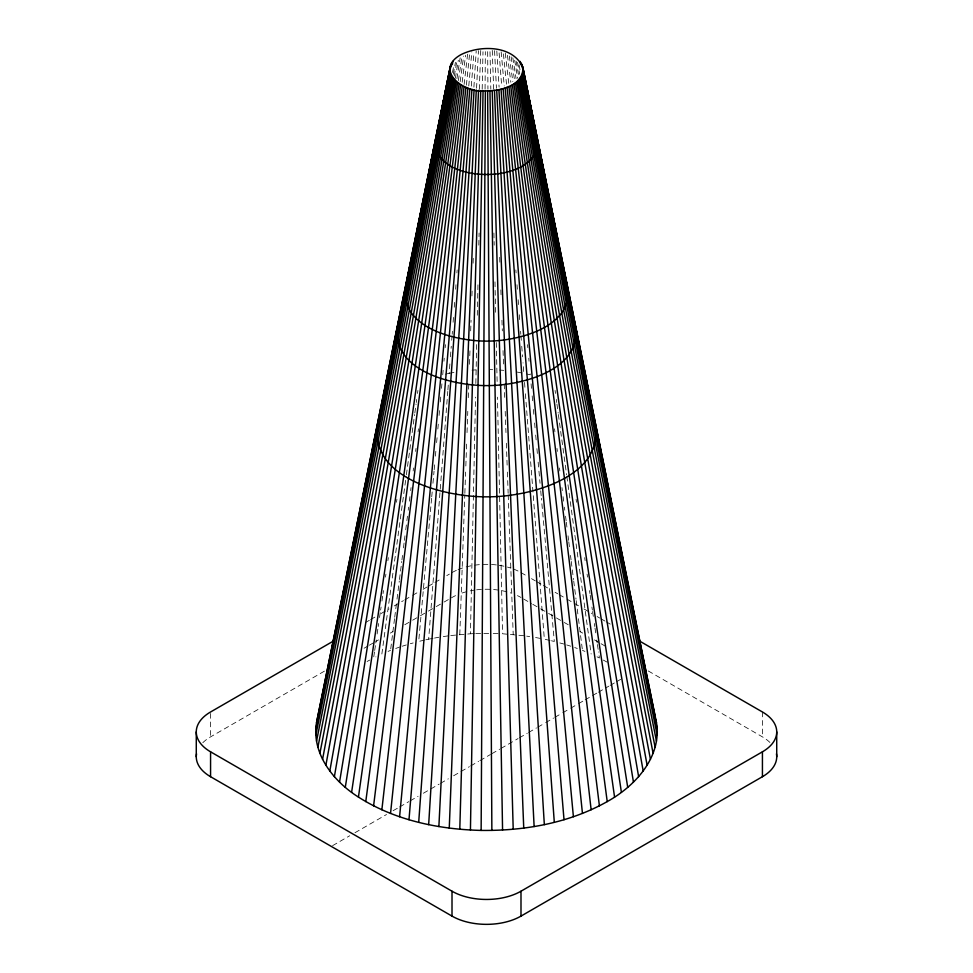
<?xml version="1.0" encoding="UTF-8"?>
<svg xmlns="http://www.w3.org/2000/svg" width="973" height="973" viewBox="0 0 973 973"><rect width="100%" height="100%" fill="white"/><g stroke="black" fill="none" stroke-linecap="round" stroke-linejoin="round"><path stroke-width="0.73" stroke-dasharray="4.87 3.65" d="M485.065 89.115L485.332 51.642M450.767 635.539L470.433 633.776L475.542 397.142M475.833 383.496L476.721 342.545M477.305 315.24L477.998 283.386M478.813 245.16L479.081 233.021M482.182 89.224L482.997 51.727M459.791 634.542L464.802 494.856M464.851 493.335L465.617 472.075M465.836 466.006L466.651 443.226M467.028 432.596L467.794 411.336M468.281 397.677L468.767 384.007M469.473 364.267L469.971 350.608M470.677 330.869L471.054 320.239M471.929 295.938L472.148 289.869M473.097 263.197L473.304 257.322M479.324 89.431L480.723 50.401M476.563 88.239L478.448 50.657M473.9 87.144L476.198 50.985M425.821 639.808L428.667 639.164L447.775 391.45M447.884 389.942L448.468 382.389M445.306 374.204L449.173 373.328L449.976 362.807M450.438 356.799L451.253 346.291M451.715 340.282L452.068 335.77M452.177 334.274L452.409 331.27M453.102 322.258L453.686 314.753M454.257 307.237L454.841 299.733M455.656 289.212L455.996 284.712M456.909 272.89L457.14 269.947M471.309 86.135L473.875 52.907M431.598 498.322L418.694 641.438L424.398 640.137M431.732 496.814L432.28 490.793M432.949 483.265L434.043 471.212M434.177 469.704L434.858 462.175M435.393 456.142L436.074 448.614M436.622 442.581L437.303 435.053M437.838 429.032L438.385 423M439.066 415.471L439.601 409.438M440.283 401.91L440.83 395.889M441.511 388.349L441.912 383.836M442.727 374.8L443.141 370.275M443.956 361.238L444.223 358.222M445.172 347.677L445.452 344.661M468.767 85.928L471.832 51.861M466.383 85.138L469.582 53.916M464.109 84.42L467.709 53.077M390.732 648.869L394.527 618.719M394.722 617.21L396.814 600.633M396.996 599.125L399.283 581.039M399.465 579.531L401.752 561.445M401.934 559.937L402.506 555.413M403.454 547.872L404.221 541.852M404.415 540.343L404.975 535.819M405.741 529.786L406.69 522.258M406.884 520.75L407.456 516.225M408.21 510.193L408.587 507.176M409.353 501.156L409.925 496.631M410.679 490.599L411.056 487.582M413.148 471.005L413.525 467.989M415.617 451.411L416.006 448.395M418.086 431.817L418.475 428.801M462.163 82.267L465.556 55.291M381.866 654.014L406.179 476.296M406.386 474.788L414.62 414.547M414.826 413.039L416.067 404.002M416.274 402.494L416.687 399.477M417.514 393.457L417.916 390.441M460.168 81.683L463.671 56.081M374.471 651.971L373.596 657.967L375.955 656.836M374.702 650.475L375.578 644.491M375.797 642.995L376.235 639.991M377.11 634.007L377.998 628.023M378.217 626.515L378.655 623.523M379.531 617.539L380.419 611.543M380.638 610.047L381.075 607.055M381.951 601.071L382.827 595.075M383.058 593.579L383.496 590.587M385.466 577.111L385.916 574.119M387.886 560.643L388.324 557.651M396.461 502.25L396.911 499.258M458.392 80.577L461.871 56.884M456.909 78.655L460.168 57.808M455.352 78.266L458.319 60.29M454.282 75.991L456.836 61.238M453.309 74.216L455.449 62.345M452.518 72.452L453.904 64.984M365.398 622.586L369.339 620.324M370.652 619.558L375.906 616.529M381.148 613.501L389.018 608.952M394.272 605.924L403.454 600.621M404.768 599.867L411.336 596.072M412.637 595.318L417.891 592.289M423.146 589.261L427.074 586.987M428.388 586.233L433.642 583.192M434.955 582.438L441.511 578.655M446.765 575.627L449.38 574.106M202.81 742.715A48.784 28.156 0 0 1 210.569 736.877L324.727 670.969M364.097 648.237L368.025 645.963M369.339 645.208L374.593 642.18M375.906 641.426L378.521 639.906M390.331 633.095L392.958 631.574M404.768 624.751L411.336 620.969M412.637 620.215L419.205 616.42M420.518 615.666L427.074 611.871M428.388 611.117L434.955 607.334M436.257 606.568L442.824 602.786M444.138 602.032L452.007 597.483A48.784 28.156 0 0 1 455.546 595.634M332.608 845.646L349.696 835.771M354.963 832.73L386.536 814.51M393.104 810.716L398.371 807.675M399.684 806.909L408.891 801.594M410.205 800.84L418.098 796.279M423.364 793.25L439.151 784.129M440.465 783.374L448.358 778.814M453.613 775.773L469.4 766.663M470.713 765.909L478.607 761.348M479.92 760.594L490.441 754.513M491.766 753.759L499.648 749.198M500.973 748.444L518.074 738.568M519.387 737.802L527.281 733.253M528.594 732.487L536.488 727.938M537.801 727.172L544.381 723.377M545.695 722.623L553.588 718.062M554.902 717.308L561.482 713.501M562.795 712.747L569.363 708.952M570.689 708.186L577.257 704.391M578.57 703.637L583.836 700.596M585.15 699.83L596.996 693.007M598.31 692.241L608.83 686.172M610.144 685.406L615.41 682.365M616.724 681.611L620.665 679.336M367.076 661.494L369.691 660.083M388.057 651.411L390.538 650.378M395.707 648.48L399.599 647.057M402.275 646.206L406.313 644.929M410.375 643.7L413.148 642.946M449.173 373.328L454.44 372.331M428.667 639.164L433.046 638.337M434.493 638.069L438.872 637.242M443.323 636.585L449.258 635.71M472.002 370.141L476.125 369.849M470.433 633.776L474.447 633.63M475.785 633.581L481.136 633.387M483.824 633.387L489.176 633.387M489.966 369.594L492.727 369.691M493.202 633.435L499.891 633.678M499.623 370.044L503.746 370.348M523.742 635.71L502.567 633.776L497.458 397.142M526.709 636.147L529.677 636.585M517.247 372.087L523.827 373.328L523.024 362.807M535.588 637.522L541.414 638.616M526.405 373.912L530.273 374.8L529.859 370.275M550.025 640.465L544.333 639.164L525.225 391.45M551.46 640.793L554.306 641.438L541.402 498.322M559.852 642.946L564.012 644.077M566.687 644.929L570.725 646.206M574.702 647.532L577.293 648.48M582.462 650.378L584.943 651.411M597.045 656.836L599.404 657.967L598.529 651.971M603.309 660.083L607.225 662.199M520.993 572.586L526.235 575.627M531.489 578.655L535.43 580.93M536.743 581.684L541.985 584.712M543.299 585.466L549.854 589.261M555.109 592.289L557.736 593.798M559.049 594.564L565.605 598.346M566.918 599.1L578.728 605.924M583.982 608.952L591.852 613.501M597.094 616.529L599.721 618.05M601.034 618.804L604.975 621.078M606.288 621.832L610.217 624.107M523.62 599.003L531.489 603.54M532.803 604.306L539.358 608.089M540.672 608.843L547.24 612.637M548.553 613.391L555.109 617.186M556.422 617.94L562.978 621.723M564.291 622.489L568.232 624.751M580.042 631.574L582.669 633.095M594.479 639.906L599.721 642.934M601.034 643.7L606.288 646.729M648.273 670.969L762.431 736.877A48.784 28.156 0 0 1 770.19 742.715M519.096 64.984L520.482 72.452M517.551 62.345L519.691 74.216M516.164 61.238L518.718 75.991M514.681 60.29L517.648 78.266M512.832 57.808L516.091 78.655M511.129 56.884L514.608 80.577M576.089 499.258L576.539 502.25M584.676 557.651L585.114 560.643M587.084 574.119L587.534 577.111M589.504 590.587L589.942 593.579M590.173 595.075L591.049 601.071M591.925 607.055L592.362 610.047M592.581 611.543L593.469 617.539M594.345 623.523L594.783 626.515M595.002 628.023L595.89 634.007M596.765 639.991L597.203 642.995M597.422 644.491L598.298 650.475M509.329 56.081L512.832 81.683M555.084 390.441L555.486 393.457M556.313 399.477L556.726 402.494M556.933 404.002L558.174 413.039M558.38 414.547L566.614 474.788M566.821 476.296L591.134 654.014M507.444 55.291L510.837 82.267M554.525 428.801L554.914 431.817M556.994 448.395L557.383 451.411M559.475 467.989L559.852 471.005M561.944 487.582L562.321 490.599M563.075 496.631L563.647 501.156M564.413 507.176L564.79 510.193M565.544 516.225L566.116 520.75M566.31 522.258L567.259 529.786M568.025 535.819L568.585 540.343M568.779 541.852L569.546 547.872M570.494 555.413L571.066 559.937M571.248 561.445L573.535 579.531M573.717 581.039L576.004 599.125M576.186 600.633L578.278 617.21M578.473 618.719L582.268 648.869M505.291 53.077L508.891 84.42M503.418 53.916L506.617 85.138M501.168 51.861L504.233 85.928M527.548 344.661L527.828 347.677M528.777 358.222L529.044 361.238M531.088 383.836L531.489 388.349M532.17 395.889L532.717 401.91M533.399 409.438L533.934 415.471M534.615 423L535.162 429.032M535.697 435.053L536.378 442.581M536.926 448.614L537.607 456.142M538.142 462.175L538.823 469.704M538.957 471.212L540.051 483.265M540.72 490.793L541.268 496.814M499.125 52.907L501.691 86.135M515.86 269.947L516.091 272.89M517.004 284.712L517.344 289.212M518.159 299.733L518.743 307.237M519.314 314.753L519.898 322.258M520.591 331.27L520.823 334.274M520.932 335.77L521.285 340.282M521.747 346.291L522.562 356.799M524.532 382.389L525.116 389.942M496.802 50.985L499.1 87.144M494.552 50.657L496.437 88.239M492.277 50.401L493.676 89.431M499.696 257.322L499.903 263.197M500.852 289.869L501.071 295.938M501.946 320.239L502.323 330.869M503.029 350.608L503.528 364.267M504.233 384.007L504.719 397.677M505.206 411.336L505.972 432.596M506.349 443.226L507.164 466.006M507.383 472.075L508.149 493.335M508.198 494.856L513.209 634.542M490.003 51.727L490.818 89.224M493.919 233.021L494.187 245.16M494.977 281.866L495.695 315.24M496.279 342.545L497.167 383.496M487.668 51.642L487.935 89.115M762.431 711.981L762.431 736.877M210.569 713.452L210.569 736.877M462.114 593.007A48.784 28.156 0 0 1 473.875 590.197M476.624 589.82A48.784 28.156 0 0 1 510.886 593.007M517.454 595.634A48.784 28.156 0 0 1 520.993 597.483M452.007 572.586A48.784 28.156 0 0 1 456.811 570.166M458.088 569.606A48.784 28.156 0 0 1 496.376 564.924M499.125 565.301A48.784 28.156 0 0 1 510.886 568.11M513.586 569.083A48.784 28.156 0 0 1 519.85 571.954"/><path stroke-width="1.46" d="M481.136 830.419L485.357 90.878C465.702 94.04 432.9 70.676 460.63 54.829C479.811 44.904 513.501 44.88 522.927 67.769L656.471 722.623C662.078 756.921 635.15 786.148 607.225 801.594C569.071 823.085 524.544 830.942 481.136 830.419C438.482 829.361 394.795 820.275 358.441 797.082C333.593 781.441 311.311 753.674 316.529 722.623L450.073 67.769M470.433 830.03L483.058 90.793M459.791 829.251L480.771 90.623M449.258 828.096L478.521 90.38M438.872 826.551L476.296 90.039M428.667 824.642L474.106 89.638M418.694 822.355L471.966 89.151M408.988 819.728L469.886 88.579M399.599 816.736L467.879 87.947M390.538 813.428L465.933 87.229M485.357 90.878C499.83 91.134 523.17 85.928 522.927 67.769M381.866 809.779L464.072 86.451M373.596 805.839L462.309 85.6M365.775 801.594L460.63 84.7M358.441 797.082L459.061 83.727M351.606 792.314L457.59 82.705M345.293 787.303L456.24 81.635M339.553 782.073L455.011 80.516M334.384 776.649L453.904 79.348M329.811 771.042L452.919 78.144M325.87 765.289L452.08 76.916M322.55 759.402L451.363 75.651M319.886 753.406L450.803 74.374M452.348 64.34L452.919 61.372M317.879 747.325L450.365 73.06M451.496 65.532L452.08 62.613M316.529 741.171L450.073 71.747M315.86 734.992L449.94 70.421M436.841 136.111L437.436 133.155M439.808 121.37L441.292 113.999M443.664 102.201L444.247 99.246M444.843 96.303L446.035 90.404M446.619 87.461L449.891 71.236M450.475 68.292L451.363 63.865M316.529 722.623L450.365 66.456M315.86 728.801L449.94 69.095M325.006 685.15L325.614 682.182M337.667 622.769L338.263 619.801M346.4 579.701L347.908 572.282M355.145 536.634L356.641 529.215M359.061 517.332L360.557 509.901M365.082 487.631L366.286 481.684M367.794 474.265L370.202 462.382M371.71 454.95L373.218 447.531M374.727 440.1L375.931 434.165M376.539 431.197L378.947 419.314C364.06 478.363 446.68 498.006 489.966 496.789C531.72 496.485 609.037 475.542 594.053 419.314L596.461 431.197M380.431 411.956L381.927 404.61M384.311 392.849L387.595 376.673M388.191 373.741L390.574 361.98M391.17 359.037L393.554 347.276M395.05 339.918L398.334 323.754M398.626 322.282L401.253 309.341M401.837 306.471L404.172 294.965M404.756 292.095L406.215 284.907M411.932 256.738L406.507 283.471L407.359 281.55M412.528 253.771L450.803 65.155M436.038 137.923C427.208 186.682 545.792 186.682 536.962 137.923M406.179 284.444C396.729 327.925 457.018 341.851 489.078 341.097C519.971 340.732 576.405 325.858 566.821 284.444M398.273 323.352C387.886 371.114 454.111 386.415 489.334 385.576C523.267 385.174 585.26 368.84 574.727 323.352M317.879 716.481L319.485 711.616M332.596 641.535L210.569 711.981A48.784 28.156 0 0 0 210.569 751.813L210.569 776.709L452.007 916.104A48.784 28.156 0 0 0 520.993 916.104L762.431 776.709A48.784 28.156 0 0 0 776.454 753.856M210.569 751.813L452.007 891.207A48.784 28.156 0 0 0 520.993 891.207L762.431 751.813A48.784 28.156 0 0 0 762.431 711.981L640.404 641.535M565.641 281.55L566.493 283.471L561.068 256.738M653.515 711.616L656.471 722.623M522.635 66.456L655.121 716.481M523.06 69.095L657.14 728.801M522.197 65.155L560.472 253.771M566.785 284.907L568.244 292.095M568.828 294.965L571.163 306.471M571.747 309.341L574.374 322.282M574.666 323.754L577.95 339.918M579.446 347.276L581.83 359.037M582.426 361.98L584.809 373.741M585.405 376.673L588.689 392.849M591.073 404.61L592.569 411.956M597.069 434.165L598.273 440.1M599.782 447.531L601.29 454.95M602.798 462.382L605.206 474.265M606.714 481.684L607.918 487.631M612.443 509.901L613.939 517.332M616.359 529.215L617.855 536.634M625.092 572.282L626.6 579.701M634.737 619.801L635.333 622.769M647.386 682.182L647.994 685.15M523.06 70.421L657.14 734.992M521.637 63.865L522.525 68.292M523.109 71.236L526.381 87.461M526.965 90.404L528.157 96.303M528.753 99.246L529.336 102.201M531.708 113.999L533.192 121.37M535.564 133.155L536.159 136.111M522.927 71.747L656.471 741.171M520.92 62.613L521.504 65.532M522.635 73.06L655.121 747.325M520.081 61.372L520.652 64.34M522.197 74.374L653.114 753.406M521.637 75.651L650.45 759.402M520.92 76.916L647.13 765.289M520.081 78.144L643.189 771.042M519.096 79.348L638.616 776.649M517.989 80.516L633.447 782.073M516.76 81.635L627.707 787.303M515.41 82.705L621.394 792.314M513.939 83.727L614.559 797.082M512.37 84.7L607.225 801.594M510.691 85.6L599.404 805.839M508.928 86.451L591.134 809.779M507.067 87.229L582.462 813.428M505.121 87.947L573.401 816.736M503.114 88.579L564.012 819.728M501.034 89.151L554.306 822.355M498.894 89.638L544.333 824.642M496.704 90.039L534.128 826.551M494.479 90.38L523.742 828.096M492.229 90.623L513.209 829.251M489.942 90.793L502.567 830.03M487.643 90.878L491.864 830.419M776.722 731.903L776.722 756.787M762.431 751.813L762.431 776.709M520.993 891.207L520.993 916.104M452.007 891.207L452.007 916.104M196.278 731.903L196.278 756.787M210.569 776.709A48.784 28.156 0 0 1 196.546 753.856"/></g></svg>
